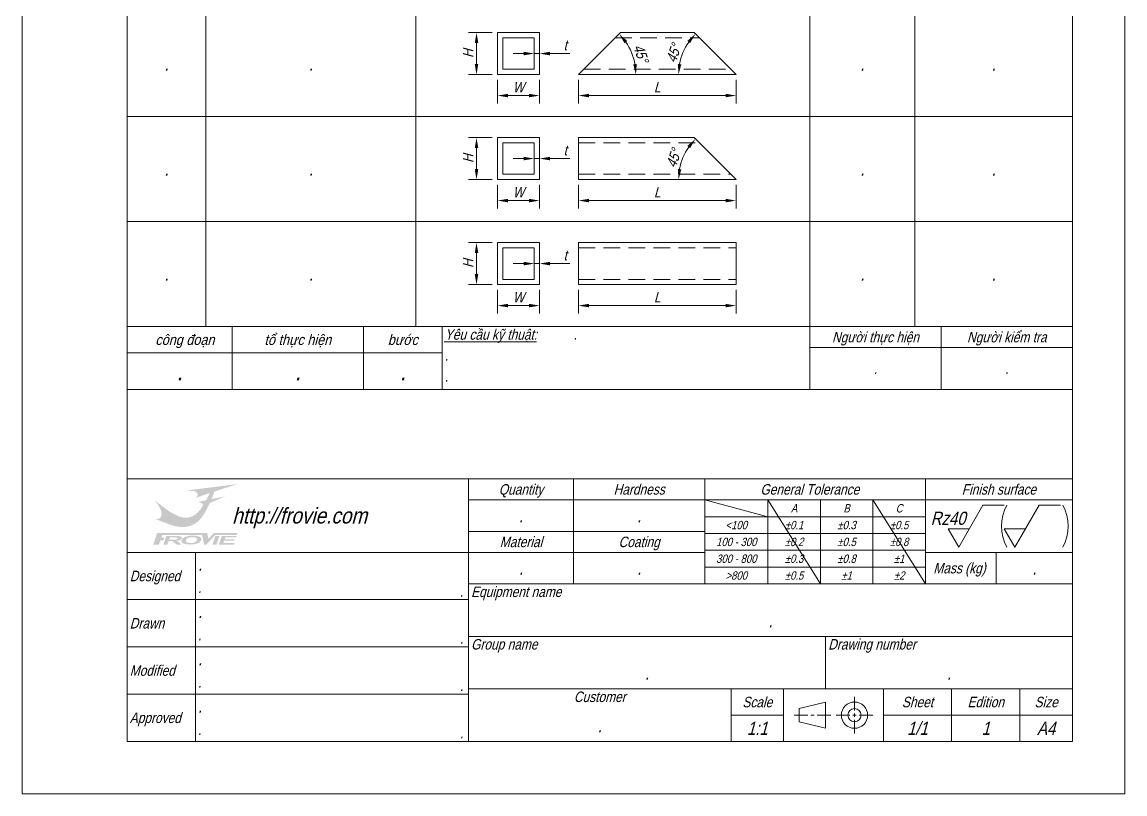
# Model space of a CAD drawing. Header units: millimetres. Extents: x -46 to 1451, y 30 to 2900.
# Drawn here: x 1241.5 to 1451.5, y 51.2 to 198.2 of the extents above; entities that cross this region are included whole.
import ezdxf
from ezdxf.enums import TextEntityAlignment as Align

# ---------------------------------------------------------------- set-up
doc = ezdxf.new("R2010")
doc.units = ezdxf.units.MM
doc.header["$LTSCALE"] = 0.5
doc.linetypes.add('HIDDEN', pattern=[9.525, 6.35, -3.175])
doc.layers.get('0').update_dxf_attribs({"color": 9, "lineweight": 15})
doc.layers.get('Defpoints').update_dxf_attribs({"color": 9, "lineweight": 15})
for name, color, linetype, lineweight in [('Bill', 9, 'Continuous', 18), ('Detaildimentions', 5, 'Continuous', 15), ('Namebox', 9, 'Continuous', 20)]:
    doc.layers.add(name, color=color, linetype=linetype, lineweight=lineweight)
doc.styles.add('Capital', font='vnfonth.shx', dxfattribs={"width": 0.9, "oblique": 15})
doc.styles.add('Longhand', font='vnfont.shx', dxfattribs={"width": 0.85, "oblique": 15})
doc.dimstyles.new('1-1', dxfattribs={"dimtxt": 2, "dimasz": 2, "dimexe": 1.5, "dimexo": 1, "dimgap": 0.6, "dimtad": 1, "dimdec": 3, "dimdsep": 46, "dimtxsty": 'Longhand', "dimcen": 0, "dimclrd": 256, "dimclre": 256, "dimclrt": 10, "dimadec": 3, "dimazin": 2, "dimtm": 1e-09, "dimtfac": 0.6, "dimtdec": 3, "dimtmove": 0, "dimatfit": 3, "dimfxl": 1, "dimlwd": -1, "dimlwe": -1, "dimarcsym": 0})

# ---------------------------------------------------------------- blocks, each defined once
blk = doc.blocks.new('A$C22B54562')
at = {"linetype": 'Continuous', "lineweight": 0, "true_color": 0x0000fe}
h = blk.add_hatch(color=5, dxfattribs=at)
edge = h.paths.add_edge_path()
edge.add_spline(control_points=[(138.5, 108), (139.6, 110.7), (141, 114.5), (142.9, 119.5), (142.9, 119.5), (142.9, 119.5), (145.2, 126), (145.2, 126), (145.2, 126), (145.2, 126), (200, 144), (200, 144), (200, 144), (200, 144), (78.3, 128.4), (78.3, 128.4), (78.3, 128.4), (78.3, 128.4), (84.4, 128.1), (84.4, 128.1), (84.4, 128.1), (89.1, 127.8), (92.8, 127.5), (95.6, 127), (95.6, 127), (101, 126.3), (104.3, 124.2), (105.5, 120.6), (105.5, 120.6), (106.4, 118.1), (105.6, 115.7), (103, 113.3), (103, 113.3), (102.2, 112.6), (101.3, 112), (100.3, 111.3), (100.3, 111.3), (100.3, 111.3), (99, 110.7), (99, 110.7), (99, 110.7), (99, 110.7), (134.8, 122.5), (134.8, 122.5), (134.8, 122.5), (134.8, 122.5), (125.3, 105.2), (125.3, 105.2), (125.3, 105.2), (125.3, 105.2), (105.3, 100.9), (105.3, 100.9), (105.3, 100.9), (109.9, 100.8), (113.5, 99.7), (116.1, 97.5), (116.1, 97.5), (117.5, 96.4), (118.3, 95.4), (118.6, 94.3), (118.6, 94.3), (114.9, 86.9), (109.9, 80.5), (103.9, 75), (103.9, 75), (100.9, 72.2), (98.2, 70.2), (96, 68.9), (96, 68.9), (93.4, 67.2), (90, 65.9), (85.9, 64.9), (85.9, 64.9), (77.5, 62.9), (69.5, 63.5), (61.7, 66.7), (61.7, 66.7), (53.9, 69.9), (46.3, 73.8), (38.8, 78.5), (38.8, 78.5), (38.8, 78.5), (30, 84.6), (30, 84.6), (30, 84.6), (16.3, 94.7), (6.5, 102.6), (0.7, 108.2), (0.7, 108.2), (4.1, 104.7), (7.5, 100.4), (10.8, 95.1), (10.8, 95.1), (13.1, 91.5), (14.8, 88.6), (15.8, 86.4), (15.8, 86.4), (17.3, 83.1), (18.2, 80.7), (18.6, 79.4), (18.6, 79.4), (19.9, 75), (19.9, 71.1), (18.9, 67.6), (18.9, 67.6), (17.8, 64.1), (15.2, 61.9), (11, 60.9), (11, 60.9), (9.7, 60.6), (8.3, 60.5), (6.9, 60.5), (6.9, 60.5), (6.9, 60.5), (5, 60.6), (5, 60.6), (5, 60.6), (5, 60.6), (29.6, 51.1), (29.6, 51.1), (29.6, 51.1), (36.9, 48.3), (43.4, 46.1), (49.2, 44.5), (49.2, 44.5), (53.7, 43.3), (57.7, 42.5), (61.4, 42.2), (61.4, 42.2), (64, 41.9), (67.4, 41.7), (71.4, 41.7), (71.4, 41.7), (77.3, 41.7), (83.6, 42.9), (90.3, 45.5), (90.3, 45.5), (95.5, 47.5), (100.3, 50.2), (104.6, 53.6), (104.6, 53.6), (107.9, 55.9), (111.3, 59.6), (115, 64.5), (115, 64.5), (117.3, 67.6), (119.5, 70.7), (121.5, 74.1), (121.5, 74.1), (123.1, 76.6), (127.4, 84.9), (134.4, 99), (134.4, 99), (134.4, 99), (171.1, 114.7), (171.1, 114.7), (171.1, 114.7), (171.1, 114.7), (138.5, 108), (138.5, 108)], knot_values=[0, 0, 0, 0, 0.025, 0.025, 0.025, 0.025, 0.05, 0.05, 0.05, 0.05, 0.075, 0.075, 0.075, 0.075, 0.1, 0.1, 0.1, 0.1, 0.125, 0.125, 0.125, 0.125, 0.15, 0.15, 0.15, 0.15, 0.175, 0.175, 0.175, 0.175, 0.2, 0.2, 0.2, 0.2, 0.225, 0.225, 0.225, 0.225, 0.25, 0.25, 0.25, 0.25, 0.275, 0.275, 0.275, 0.275, 0.3, 0.3, 0.3, 0.3, 0.325, 0.325, 0.325, 0.325, 0.35, 0.35, 0.35, 0.35, 0.375, 0.375, 0.375, 0.375, 0.4, 0.4, 0.4, 0.4, 0.425, 0.425, 0.425, 0.425, 0.45, 0.45, 0.45, 0.45, 0.475, 0.475, 0.475, 0.475, 0.5, 0.5, 0.5, 0.5, 0.525, 0.525, 0.525, 0.525, 0.55, 0.55, 0.55, 0.55, 0.575, 0.575, 0.575, 0.575, 0.6, 0.6, 0.6, 0.6, 0.625, 0.625, 0.625, 0.625, 0.65, 0.65, 0.65, 0.65, 0.675, 0.675, 0.675, 0.675, 0.7, 0.7, 0.7, 0.7, 0.725, 0.725, 0.725, 0.725, 0.75, 0.75, 0.75, 0.75, 0.775, 0.775, 0.775, 0.775, 0.8, 0.8, 0.8, 0.8, 0.825, 0.825, 0.825, 0.825, 0.85, 0.85, 0.85, 0.85, 0.875, 0.875, 0.875, 0.875, 0.9, 0.9, 0.9, 0.9, 0.925, 0.925, 0.925, 0.925, 0.95, 0.95, 0.95, 0.95, 0.975, 0.975, 0.975, 0.975, 1, 1, 1, 1], degree=3, periodic=0)
at = {"linetype": 'Continuous', "lineweight": 0, "true_color": 0xfe0000}
h = blk.add_hatch(color=1, dxfattribs=at)
edge = h.paths.add_edge_path()
edge.add_spline(control_points=[(138.7, 115.8), (138.7, 115.8), (143.5, 128), (143.5, 128), (143.5, 128), (143.5, 128), (173, 137.7), (173, 137.7), (173, 137.7), (173, 137.7), (99.9, 128.4), (99.9, 128.4), (99.9, 128.4), (104.6, 126.7), (107.3, 124.2), (108.1, 120.9), (108.1, 120.9), (108.5, 119.2), (108.3, 117.5), (107.7, 116), (107.7, 116), (128.5, 122.9), (139, 126.4), (139, 126.5), (139, 126.5), (134.8, 117.7), (129.7, 108.1), (123.8, 97.8), (123.8, 97.8), (117.8, 87.5), (113.3, 80.5), (110.2, 76.9), (110.2, 76.9), (106.3, 72.1), (101.4, 68.3), (95.7, 65.4), (95.7, 65.4), (88, 61.4), (79.9, 59.8), (71.3, 60.5), (71.3, 60.5), (63.3, 61.2), (52, 66), (37.5, 74.8), (37.5, 74.8), (33.1, 77.6), (28.5, 80.5), (23.8, 83.8), (23.8, 83.8), (23.8, 83.8), (18.3, 87.8), (18.3, 87.8), (18.3, 87.8), (18.3, 87.8), (20.8, 81.8), (20.8, 81.8), (20.8, 81.8), (22.4, 77.3), (23.2, 73.6), (23.1, 70.6), (23.1, 70.6), (23, 68.1), (22.1, 65.4), (20.2, 62.8), (20.2, 62.8), (19.3, 61.5), (18.4, 60.5), (17.5, 59.8), (17.5, 59.8), (17.5, 59.8), (19.9, 58.7), (19.9, 58.7), (19.9, 58.7), (22.7, 57.5), (27.1, 55.7), (33, 53.5), (33, 53.5), (38, 51.6), (41.5, 50.3), (43.2, 49.7), (43.2, 49.7), (46.6, 48.4), (49.8, 47.5), (52.9, 46.8), (52.9, 46.8), (60, 45.1), (66.6, 44.4), (72.7, 44.6), (72.7, 44.6), (85.6, 45.2), (96.8, 50.1), (106.3, 59.3), (106.3, 59.3), (112.8, 65.7), (119.4, 75.3), (126.1, 88.4), (126.1, 88.4), (130.5, 96.9), (134.7, 106), (138.7, 115.8)], knot_values=[0, 0, 0, 0, 0.04, 0.04, 0.04, 0.04, 0.08, 0.08, 0.08, 0.08, 0.12, 0.12, 0.12, 0.12, 0.16, 0.16, 0.16, 0.16, 0.2, 0.2, 0.2, 0.2, 0.24, 0.24, 0.24, 0.24, 0.28, 0.28, 0.28, 0.28, 0.32, 0.32, 0.32, 0.32, 0.36, 0.36, 0.36, 0.36, 0.4, 0.4, 0.4, 0.4, 0.44, 0.44, 0.44, 0.44, 0.48, 0.48, 0.48, 0.48, 0.52, 0.52, 0.52, 0.52, 0.56, 0.56, 0.56, 0.56, 0.6, 0.6, 0.6, 0.6, 0.64, 0.64, 0.64, 0.64, 0.68, 0.68, 0.68, 0.68, 0.72, 0.72, 0.72, 0.72, 0.76, 0.76, 0.76, 0.76, 0.8, 0.8, 0.8, 0.8, 0.84, 0.84, 0.84, 0.84, 0.88, 0.88, 0.88, 0.88, 0.92, 0.92, 0.92, 0.92, 0.96, 0.96, 0.96, 0.96, 1, 1, 1, 1], degree=3, periodic=0)
edge = h.paths.add_edge_path(flags=17)
edge.add_spline(control_points=[(120, 96.3), (120, 96.3), (123.8, 102.9), (123.8, 102.9), (123.8, 102.9), (123.8, 102.9), (113.9, 100.9), (113.9, 100.9), (113.9, 100.9), (116.2, 100.3), (117.9, 99.4), (119, 98.1), (119, 98.1), (119.5, 97.5), (119.9, 96.9), (120, 96.3)], knot_values=[0, 0, 0, 0, 0.25, 0.25, 0.25, 0.25, 0.5, 0.5, 0.5, 0.5, 0.75, 0.75, 0.75, 0.75, 1, 1, 1, 1], degree=3, periodic=0)
edge = h.paths.add_edge_path(flags=17)
edge.add_spline(control_points=[(137.4, 105.8), (137.4, 105.8), (152.1, 108.9), (152.1, 108.9), (152.1, 108.9), (152.1, 108.9), (135.7, 101.9), (135.7, 101.9), (135.7, 101.9), (135.7, 101.9), (137.4, 105.8), (137.4, 105.8)], knot_values=[0, 0, 0, 0, 0.333333, 0.333333, 0.333333, 0.333333, 0.666667, 0.666667, 0.666667, 0.666667, 1, 1, 1, 1], degree=3, periodic=0)
at = {"linetype": 'Continuous', "lineweight": 0, "true_color": 0x0000fe}
h = blk.add_hatch(color=5, dxfattribs=at)
edge = h.paths.add_edge_path()
edge.add_spline(control_points=[(198.1, 22.5), (198.1, 22.5), (199.9, 27.8), (199.9, 27.8), (199.9, 27.8), (199.9, 27.8), (144.1, 27.8), (144.1, 27.8), (144.1, 27.8), (144.1, 27.8), (131, 13.4), (131, 13.4), (131, 13.4), (131, 13.4), (127.9, 27.8), (127.9, 27.8), (127.9, 27.8), (127.9, 27.8), (9.2, 27.8), (9.2, 27.8), (9.2, 27.8), (9.2, 27.8), (0, 0), (0, 0), (0, 0), (0, 0), (13.5, 0), (13.5, 0), (13.5, 0), (13.5, 0), (16.9, 10.3), (16.9, 10.3), (16.9, 10.3), (16.9, 10.3), (23.9, 10.3), (23.9, 10.3), (23.9, 10.3), (23.9, 10.3), (25.9, 16), (25.9, 16), (25.9, 16), (25.9, 16), (18.9, 16), (18.9, 16), (18.9, 16), (18.9, 16), (21, 22.4), (21, 22.4), (21, 22.4), (21, 22.4), (116.1, 22.3), (116.1, 22.3), (116.1, 22.3), (116.1, 22.3), (120.8, 0), (120.8, 0), (120.8, 0), (120.8, 0), (126.5, 0), (126.5, 0), (126.5, 0), (126.5, 0), (146.8, 22.4), (146.8, 22.4), (146.8, 22.4), (146.8, 22.4), (198.1, 22.5), (198.1, 22.5)], knot_values=[0, 0, 0, 0, 0.058824, 0.058824, 0.058824, 0.058824, 0.117647, 0.117647, 0.117647, 0.117647, 0.176471, 0.176471, 0.176471, 0.176471, 0.235294, 0.235294, 0.235294, 0.235294, 0.294118, 0.294118, 0.294118, 0.294118, 0.352941, 0.352941, 0.352941, 0.352941, 0.411765, 0.411765, 0.411765, 0.411765, 0.470588, 0.470588, 0.470588, 0.470588, 0.529412, 0.529412, 0.529412, 0.529412, 0.588235, 0.588235, 0.588235, 0.588235, 0.647059, 0.647059, 0.647059, 0.647059, 0.705882, 0.705882, 0.705882, 0.705882, 0.764706, 0.764706, 0.764706, 0.764706, 0.823529, 0.823529, 0.823529, 0.823529, 0.882353, 0.882353, 0.882353, 0.882353, 0.941176, 0.941176, 0.941176, 0.941176, 1, 1, 1, 1], degree=3, periodic=0)
at = {"linetype": 'Continuous', "lineweight": 0, "true_color": 0xfe0000}
h = blk.add_hatch(color=1, dxfattribs=at)
edge = h.paths.add_edge_path()
edge.add_spline(control_points=[(23.9, 0), (23.9, 0), (30.8, 20.3), (30.8, 20.3), (30.8, 20.3), (30.8, 20.3), (51.1, 20.3), (51.1, 20.3), (51.1, 20.3), (56.2, 20.3), (59.9, 20.2), (62, 19.8), (62, 19.8), (64.2, 19.4), (65.9, 18.8), (67, 17.9), (67, 17.9), (68, 16.9), (68.4, 15.8), (68, 14.6), (68, 14.6), (67.5, 13.1), (66, 11.9), (63.5, 10.9), (63.5, 10.9), (61.1, 9.9), (57.7, 9.2), (53.4, 9), (53.4, 9), (55.3, 8.5), (56.9, 7.9), (58, 7.3), (58, 7.3), (59.2, 6.7), (60.6, 5.6), (62.4, 4), (62.4, 4), (62.4, 4), (66.9, 0), (66.9, 0), (66.9, 0), (66.9, 0), (55.4, 0), (55.4, 0), (55.4, 0), (55.4, 0), (49.9, 4.4), (49.9, 4.4), (49.9, 4.4), (47.9, 6), (46.6, 7), (45.8, 7.4), (45.8, 7.4), (45, 7.8), (44.1, 8.1), (43.2, 8.3), (43.2, 8.3), (42.2, 8.4), (40.6, 8.5), (38.4, 8.5), (38.4, 8.5), (38.4, 8.5), (36.4, 8.5), (36.4, 8.5), (36.4, 8.5), (36.4, 8.5), (33.6, 0), (33.6, 0), (33.6, 0), (33.6, 0), (23.9, 0), (23.9, 0)], knot_values=[0, 0, 0, 0, 0.055556, 0.055556, 0.055556, 0.055556, 0.111111, 0.111111, 0.111111, 0.111111, 0.166667, 0.166667, 0.166667, 0.166667, 0.222222, 0.222222, 0.222222, 0.222222, 0.277778, 0.277778, 0.277778, 0.277778, 0.333333, 0.333333, 0.333333, 0.333333, 0.388889, 0.388889, 0.388889, 0.388889, 0.444444, 0.444444, 0.444444, 0.444444, 0.5, 0.5, 0.5, 0.5, 0.555556, 0.555556, 0.555556, 0.555556, 0.611111, 0.611111, 0.611111, 0.611111, 0.666667, 0.666667, 0.666667, 0.666667, 0.722222, 0.722222, 0.722222, 0.722222, 0.777778, 0.777778, 0.777778, 0.777778, 0.833333, 0.833333, 0.833333, 0.833333, 0.888889, 0.888889, 0.888889, 0.888889, 0.944444, 0.944444, 0.944444, 0.944444, 1, 1, 1, 1], degree=3, periodic=0)
edge = h.paths.add_edge_path(flags=16)
edge.add_spline(control_points=[(37.5, 11.7), (37.5, 11.7), (44.7, 11.7), (44.7, 11.7), (44.7, 11.7), (49.3, 11.7), (52.2, 11.8), (53.4, 12), (53.4, 12), (54.6, 12.2), (55.6, 12.4), (56.4, 12.9), (56.4, 12.9), (57.2, 13.3), (57.7, 13.8), (57.9, 14.4), (57.9, 14.4), (58.2, 15.1), (57.9, 15.6), (57.2, 16), (57.2, 16), (56.5, 16.5), (55.4, 16.7), (53.8, 16.8), (53.8, 16.8), (53.1, 16.9), (50.7, 16.9), (46.8, 16.9), (46.8, 16.9), (46.8, 16.9), (39.3, 16.9), (39.3, 16.9), (39.3, 16.9), (39.3, 16.9), (37.5, 11.7), (37.5, 11.7)], knot_values=[0, 0, 0, 0, 0.111111, 0.111111, 0.111111, 0.111111, 0.222222, 0.222222, 0.222222, 0.222222, 0.333333, 0.333333, 0.333333, 0.333333, 0.444444, 0.444444, 0.444444, 0.444444, 0.555556, 0.555556, 0.555556, 0.555556, 0.666667, 0.666667, 0.666667, 0.666667, 0.777778, 0.777778, 0.777778, 0.777778, 0.888889, 0.888889, 0.888889, 0.888889, 1, 1, 1, 1], degree=3, periodic=0)
edge = h.paths.add_edge_path()
edge.add_spline(control_points=[(67.5, 10.4), (68.2, 12.5), (69.5, 14.2), (71.4, 15.6), (71.4, 15.6), (72.9, 16.7), (74.7, 17.6), (76.8, 18.4), (76.8, 18.4), (79, 19.2), (81.2, 19.8), (83.6, 20.2), (83.6, 20.2), (86.8, 20.8), (90.3, 21), (94.2, 21), (94.2, 21), (101.3, 21), (106.6, 20.1), (110.2, 18.3), (110.2, 18.3), (113.8, 16.4), (115, 13.8), (113.9, 10.5), (113.9, 10.5), (112.8, 7.2), (109.9, 4.6), (105, 2.8), (105, 2.8), (100.2, 0.9), (94.3, 0), (87.3, 0), (87.3, 0), (80.2, 0), (74.8, 0.9), (71.2, 2.8), (71.2, 2.8), (67.6, 4.6), (66.4, 7.2), (67.5, 10.4)], knot_values=[0, 0, 0, 0, 0.1, 0.1, 0.1, 0.1, 0.2, 0.2, 0.2, 0.2, 0.3, 0.3, 0.3, 0.3, 0.4, 0.4, 0.4, 0.4, 0.5, 0.5, 0.5, 0.5, 0.6, 0.6, 0.6, 0.6, 0.7, 0.7, 0.7, 0.7, 0.8, 0.8, 0.8, 0.8, 0.9, 0.9, 0.9, 0.9, 1, 1, 1, 1], degree=3, periodic=0)
edge = h.paths.add_edge_path(flags=16)
edge.add_spline(control_points=[(77.5, 10.5), (76.7, 8.2), (77.4, 6.5), (79.5, 5.3), (79.5, 5.3), (81.6, 4.1), (84.6, 3.5), (88.4, 3.5), (88.4, 3.5), (92.3, 3.5), (95.6, 4.1), (98.5, 5.3), (98.5, 5.3), (101.3, 6.5), (103.2, 8.2), (104, 10.6), (104, 10.6), (104.8, 12.9), (104.1, 14.7), (102.1, 15.8), (102.1, 15.8), (100.1, 17), (97.1, 17.5), (93.1, 17.5), (93.1, 17.5), (89.1, 17.5), (85.7, 16.9), (82.9, 15.8), (82.9, 15.8), (80.1, 14.6), (78.3, 12.9), (77.5, 10.5)], knot_values=[0, 0, 0, 0, 0.125, 0.125, 0.125, 0.125, 0.25, 0.25, 0.25, 0.25, 0.375, 0.375, 0.375, 0.375, 0.5, 0.5, 0.5, 0.5, 0.625, 0.625, 0.625, 0.625, 0.75, 0.75, 0.75, 0.75, 0.875, 0.875, 0.875, 0.875, 1, 1, 1, 1], degree=3, periodic=0)
edge = h.paths.add_edge_path()
edge.add_spline(control_points=[(140.7, 0), (140.7, 0), (147.6, 20.4), (147.6, 20.4), (147.6, 20.4), (147.6, 20.4), (157.2, 20.4), (157.2, 20.4), (157.2, 20.4), (157.2, 20.4), (150.4, 0), (150.4, 0), (150.4, 0), (150.4, 0), (140.7, 0), (140.7, 0)], knot_values=[0, 0, 0, 0, 0.25, 0.25, 0.25, 0.25, 0.5, 0.5, 0.5, 0.5, 0.75, 0.75, 0.75, 0.75, 1, 1, 1, 1], degree=3, periodic=0)
edge = h.paths.add_edge_path()
edge.add_spline(control_points=[(155.8, 0), (155.8, 0), (162.7, 20.3), (162.7, 20.3), (162.7, 20.3), (162.7, 20.3), (198.1, 20.3), (198.1, 20.3), (198.1, 20.3), (198.1, 20.3), (197, 16.9), (197, 16.9), (197, 16.9), (197, 16.9), (171.2, 16.9), (171.2, 16.9), (171.2, 16.9), (171.2, 16.9), (169.7, 12.4), (169.7, 12.4), (169.7, 12.4), (169.7, 12.4), (193.7, 12.4), (193.7, 12.4), (193.7, 12.4), (193.7, 12.4), (192.5, 9), (192.5, 9), (192.5, 9), (192.5, 9), (168.5, 9), (168.5, 9), (168.5, 9), (168.5, 9), (166.6, 3.4), (166.6, 3.4), (166.6, 3.4), (166.6, 3.4), (193.4, 3.4), (193.4, 3.4), (193.4, 3.4), (193.4, 3.4), (192.2, 0), (192.2, 0), (192.2, 0), (192.2, 0), (155.8, 0), (155.8, 0)], knot_values=[0, 0, 0, 0, 0.083333, 0.083333, 0.083333, 0.083333, 0.166667, 0.166667, 0.166667, 0.166667, 0.25, 0.25, 0.25, 0.25, 0.333333, 0.333333, 0.333333, 0.333333, 0.416667, 0.416667, 0.416667, 0.416667, 0.5, 0.5, 0.5, 0.5, 0.583333, 0.583333, 0.583333, 0.583333, 0.666667, 0.666667, 0.666667, 0.666667, 0.75, 0.75, 0.75, 0.75, 0.833333, 0.833333, 0.833333, 0.833333, 0.916667, 0.916667, 0.916667, 0.916667, 1, 1, 1, 1], degree=3, periodic=0)
blk = doc.blocks.new('*D5')
at = {"layer": 'Defpoints', "color": 0, "ltscale": 0.5, "transparency": 16777216}
for p in [(1332.02, 156.22), (1328.02, 148.22), (1332.02, 148.22)]:
    blk.add_point(p, dxfattribs=at)
at = {"layer": 'Detaildimentions', "ltscale": 0.5, "transparency": 16777216}
for p, q in [((1331.02, 156.22), (1326.52, 156.22)), ((1328.02, 154.22), (1328.02, 150.22)), ((1331.02, 148.22), (1326.52, 148.22))]:
    blk.add_line(p, q, dxfattribs=at)
for points in [[(1327.69, 154.22), (1328.36, 154.22), (1328.02, 156.22)], [(1327.69, 150.22), (1328.36, 150.22), (1328.02, 148.22)]]:
    blk.add_solid(points, dxfattribs=at)
at = {"layer": 'Detaildimentions', "color": 10, "ltscale": 0.5, "transparency": 16777216, "insert": (1326.42, 152.22), "char_height": 2, "attachment_point": 5, "rotation": 90, "style": 'Longhand'}
blk.add_mtext('H', dxfattribs=at)
blk = doc.blocks.new('*D6')
at = {"layer": 'Defpoints', "color": 0, "ltscale": 0.5, "transparency": 16777216}
for p in [(1347.44, 148.22), (1377.44, 148.22), (1377.44, 144.22)]:
    blk.add_point(p, dxfattribs=at)
at = {"layer": 'Detaildimentions', "ltscale": 0.5, "transparency": 16777216}
for p, q in [((1347.44, 147.22), (1347.44, 142.72)), ((1377.44, 147.22), (1377.44, 142.72)), ((1349.44, 144.22), (1375.44, 144.22))]:
    blk.add_line(p, q, dxfattribs=at)
for points in [[(1349.44, 144.56), (1349.44, 143.89), (1347.44, 144.22)], [(1375.44, 144.56), (1375.44, 143.89), (1377.44, 144.22)]]:
    blk.add_solid(points, dxfattribs=at)
at = {"layer": 'Detaildimentions', "color": 10, "ltscale": 0.5, "transparency": 16777216, "insert": (1362.44, 145.82), "char_height": 2, "attachment_point": 5, "style": 'Longhand'}
blk.add_mtext('L', dxfattribs=at)
blk = doc.blocks.new('*D7')
at = {"layer": 'Defpoints', "color": 0, "ltscale": 0.5, "transparency": 16777216}
for p in [(1369.44, 196.22), (1367.97, 193.69), (1347.44, 188.22), (1377.44, 188.22), (1377.44, 188.22)]:
    blk.add_point(p, dxfattribs=at)
at = {"layer": 'Detaildimentions', "ltscale": 0.5, "transparency": 16777216}
blk.add_arc((1377.44, 188.22), 10.94, 145.4886, 169.5114, dxfattribs=at)
for points in [[(1368.17, 194.63), (1368.69, 194.21), (1369.71, 195.96)], [(1367.02, 190.18), (1366.35, 190.25), (1366.5, 188.22)]]:
    blk.add_solid(points, dxfattribs=at)
at = {"layer": 'Detaildimentions', "color": 10, "ltscale": 0.5, "transparency": 16777216, "insert": (1365.57, 192.26), "char_height": 2, "attachment_point": 5, "rotation": 71.2222, "style": 'Longhand'}
blk.add_mtext('45°', dxfattribs=at)
blk = doc.blocks.new('*D8')
at = {"layer": 'Defpoints', "color": 0, "ltscale": 0.5, "transparency": 16777216}
for p in [(1332.02, 148.22), (1340.02, 148.22), (1340.02, 144.22)]:
    blk.add_point(p, dxfattribs=at)
at = {"layer": 'Detaildimentions', "ltscale": 0.5, "transparency": 16777216}
for p, q in [((1332.02, 147.22), (1332.02, 142.72)), ((1340.02, 147.22), (1340.02, 142.72)), ((1334.02, 144.22), (1338.02, 144.22))]:
    blk.add_line(p, q, dxfattribs=at)
for points in [[(1334.02, 144.56), (1334.02, 143.89), (1332.02, 144.22)], [(1338.02, 144.56), (1338.02, 143.89), (1340.02, 144.22)]]:
    blk.add_solid(points, dxfattribs=at)
at = {"layer": 'Detaildimentions', "color": 10, "ltscale": 0.5, "transparency": 16777216, "insert": (1336.02, 145.82), "char_height": 2, "attachment_point": 5, "style": 'Longhand'}
blk.add_mtext('W', dxfattribs=at)
blk = doc.blocks.new('*D9')
at = {"layer": 'Defpoints', "color": 0, "ltscale": 0.5, "transparency": 16777216}
for p in [(1347.44, 168.22), (1377.44, 168.22), (1377.44, 164.22)]:
    blk.add_point(p, dxfattribs=at)
at = {"layer": 'Detaildimentions', "ltscale": 0.5, "transparency": 16777216}
for p, q in [((1347.44, 167.22), (1347.44, 162.72)), ((1377.44, 167.22), (1377.44, 162.72)), ((1349.44, 164.22), (1375.44, 164.22))]:
    blk.add_line(p, q, dxfattribs=at)
for points in [[(1349.44, 164.56), (1349.44, 163.89), (1347.44, 164.22)], [(1375.44, 164.56), (1375.44, 163.89), (1377.44, 164.22)]]:
    blk.add_solid(points, dxfattribs=at)
at = {"layer": 'Detaildimentions', "color": 10, "ltscale": 0.5, "transparency": 16777216, "insert": (1362.44, 165.82), "char_height": 2, "attachment_point": 5, "style": 'Longhand'}
blk.add_mtext('L', dxfattribs=at)
blk = doc.blocks.new('*D10')
at = {"layer": 'Defpoints', "color": 0, "ltscale": 0.5, "transparency": 16777216}
for p in [(1347.44, 188.22), (1377.44, 188.22), (1377.44, 184.22)]:
    blk.add_point(p, dxfattribs=at)
at = {"layer": 'Detaildimentions', "ltscale": 0.5, "transparency": 16777216}
for p, q in [((1347.44, 187.22), (1347.44, 182.72)), ((1377.44, 187.22), (1377.44, 182.72)), ((1349.44, 184.22), (1375.44, 184.22))]:
    blk.add_line(p, q, dxfattribs=at)
for points in [[(1349.44, 184.56), (1349.44, 183.89), (1347.44, 184.22)], [(1375.44, 184.56), (1375.44, 183.89), (1377.44, 184.22)]]:
    blk.add_solid(points, dxfattribs=at)
at = {"layer": 'Detaildimentions', "color": 10, "ltscale": 0.5, "transparency": 16777216, "insert": (1362.44, 185.82), "char_height": 2, "attachment_point": 5, "style": 'Longhand'}
blk.add_mtext('L', dxfattribs=at)
blk = doc.blocks.new('*D11')
at = {"layer": 'Defpoints', "color": 0, "ltscale": 0.5, "transparency": 16777216}
for p in [(1355.44, 196.22), (1356.92, 193.69), (1347.44, 188.22), (1347.44, 188.22), (1377.44, 188.22)]:
    blk.add_point(p, dxfattribs=at)
at = {"layer": 'Detaildimentions', "ltscale": 0.5, "transparency": 16777216}
blk.add_arc((1347.44, 188.22), 10.94, 10.4886, 34.5114, dxfattribs=at)
for points in [[(1356.2, 194.21), (1356.72, 194.63), (1355.18, 195.96)], [(1358.53, 190.25), (1357.87, 190.18), (1358.38, 188.22)]]:
    blk.add_solid(points, dxfattribs=at)
at = {"layer": 'Detaildimentions', "color": 10, "ltscale": 0.5, "transparency": 16777216, "insert": (1359.32, 192.26), "char_height": 2, "attachment_point": 5, "rotation": 288.7778, "style": 'Longhand'}
blk.add_mtext('45°', dxfattribs=at)
blk = doc.blocks.new('*D12')
at = {"layer": 'Defpoints', "color": 0, "ltscale": 0.5, "transparency": 16777216}
for p in [(1369.44, 176.22), (1367.97, 173.69), (1347.44, 168.22), (1377.44, 168.22), (1377.44, 168.22)]:
    blk.add_point(p, dxfattribs=at)
at = {"layer": 'Detaildimentions', "ltscale": 0.5, "transparency": 16777216}
blk.add_arc((1377.44, 168.22), 10.94, 145.4886, 169.5114, dxfattribs=at)
for points in [[(1368.17, 174.63), (1368.69, 174.21), (1369.71, 175.96)], [(1367.02, 170.18), (1366.35, 170.25), (1366.5, 168.22)]]:
    blk.add_solid(points, dxfattribs=at)
at = {"layer": 'Detaildimentions', "color": 10, "ltscale": 0.5, "transparency": 16777216, "insert": (1365.57, 172.26), "char_height": 2, "attachment_point": 5, "rotation": 71.2222, "style": 'Longhand'}
blk.add_mtext('45°', dxfattribs=at)
blk = doc.blocks.new('*D13')
at = {"layer": 'Defpoints', "color": 0, "ltscale": 0.5, "transparency": 16777216}
for p in [(1332.02, 176.22), (1328.02, 168.22), (1332.02, 168.22)]:
    blk.add_point(p, dxfattribs=at)
at = {"layer": 'Detaildimentions', "ltscale": 0.5, "transparency": 16777216}
for p, q in [((1331.02, 176.22), (1326.52, 176.22)), ((1328.02, 174.22), (1328.02, 170.22)), ((1331.02, 168.22), (1326.52, 168.22))]:
    blk.add_line(p, q, dxfattribs=at)
for points in [[(1327.69, 174.22), (1328.36, 174.22), (1328.02, 176.22)], [(1327.69, 170.22), (1328.36, 170.22), (1328.02, 168.22)]]:
    blk.add_solid(points, dxfattribs=at)
at = {"layer": 'Detaildimentions', "color": 10, "ltscale": 0.5, "transparency": 16777216, "insert": (1326.42, 172.22), "char_height": 2, "attachment_point": 5, "rotation": 90, "style": 'Longhand'}
blk.add_mtext('H', dxfattribs=at)
blk = doc.blocks.new('*D14')
at = {"layer": 'Defpoints', "color": 0, "ltscale": 0.5, "transparency": 16777216}
for p in [(1332.02, 168.22), (1340.02, 168.22), (1340.02, 164.22)]:
    blk.add_point(p, dxfattribs=at)
at = {"layer": 'Detaildimentions', "ltscale": 0.5, "transparency": 16777216}
for p, q in [((1332.02, 167.22), (1332.02, 162.72)), ((1340.02, 167.22), (1340.02, 162.72)), ((1334.02, 164.22), (1338.02, 164.22))]:
    blk.add_line(p, q, dxfattribs=at)
for points in [[(1334.02, 164.56), (1334.02, 163.89), (1332.02, 164.22)], [(1338.02, 164.56), (1338.02, 163.89), (1340.02, 164.22)]]:
    blk.add_solid(points, dxfattribs=at)
at = {"layer": 'Detaildimentions', "color": 10, "ltscale": 0.5, "transparency": 16777216, "insert": (1336.02, 165.82), "char_height": 2, "attachment_point": 5, "style": 'Longhand'}
blk.add_mtext('W', dxfattribs=at)
blk = doc.blocks.new('*D15')
at = {"layer": 'Defpoints', "color": 0, "ltscale": 0.5, "transparency": 16777216}
for p in [(1332.02, 196.22), (1328.02, 188.22), (1332.02, 188.22)]:
    blk.add_point(p, dxfattribs=at)
at = {"layer": 'Detaildimentions', "ltscale": 0.5, "transparency": 16777216}
for p, q in [((1331.02, 196.22), (1326.52, 196.22)), ((1328.02, 194.22), (1328.02, 190.22)), ((1331.02, 188.22), (1326.52, 188.22))]:
    blk.add_line(p, q, dxfattribs=at)
for points in [[(1327.69, 194.22), (1328.36, 194.22), (1328.02, 196.22)], [(1327.69, 190.22), (1328.36, 190.22), (1328.02, 188.22)]]:
    blk.add_solid(points, dxfattribs=at)
at = {"layer": 'Detaildimentions', "color": 10, "ltscale": 0.5, "transparency": 16777216, "insert": (1326.42, 192.22), "char_height": 2, "attachment_point": 5, "rotation": 90, "style": 'Longhand'}
blk.add_mtext('H', dxfattribs=at)
blk = doc.blocks.new('*D16')
at = {"layer": 'Defpoints', "color": 0, "ltscale": 0.5, "transparency": 16777216}
for p in [(1332.02, 188.22), (1340.02, 188.22), (1340.02, 184.22)]:
    blk.add_point(p, dxfattribs=at)
at = {"layer": 'Detaildimentions', "ltscale": 0.5, "transparency": 16777216}
for p, q in [((1332.02, 187.22), (1332.02, 182.72)), ((1340.02, 187.22), (1340.02, 182.72)), ((1334.02, 184.22), (1338.02, 184.22))]:
    blk.add_line(p, q, dxfattribs=at)
for points in [[(1334.02, 184.56), (1334.02, 183.89), (1332.02, 184.22)], [(1338.02, 184.56), (1338.02, 183.89), (1340.02, 184.22)]]:
    blk.add_solid(points, dxfattribs=at)
at = {"layer": 'Detaildimentions', "color": 10, "ltscale": 0.5, "transparency": 16777216, "insert": (1336.02, 185.82), "char_height": 2, "attachment_point": 5, "style": 'Longhand'}
blk.add_mtext('W', dxfattribs=at)
blk = doc.blocks.new('*D34')
at = {"layer": 'Defpoints', "color": 0, "ltscale": 0.5, "transparency": 16777216}
for p in [(1340.02, 152.22), (1339.02, 149.22), (1340.02, 149.22)]:
    blk.add_point(p, dxfattribs=at)
at = {"layer": 'Detaildimentions', "ltscale": 0.5, "transparency": 16777216}
for p, q in [((1339.02, 150.22), (1339.02, 153.72)), ((1340.02, 150.22), (1340.02, 153.72)), ((1337.02, 152.22), (1335.02, 152.22)), ((1339.02, 152.22), (1340.02, 152.22)), ((1342.02, 152.22), (1345.8, 152.22))]:
    blk.add_line(p, q, dxfattribs=at)
for points in [[(1337.02, 152.56), (1337.02, 151.89), (1339.02, 152.22)], [(1342.02, 152.56), (1342.02, 151.89), (1340.02, 152.22)]]:
    blk.add_solid(points, dxfattribs=at)
at = {"layer": 'Detaildimentions', "color": 10, "ltscale": 0.5, "transparency": 16777216, "insert": (1344.91, 153.82), "char_height": 2, "attachment_point": 5, "style": 'Longhand'}
blk.add_mtext('t', dxfattribs=at)
blk = doc.blocks.new('*D35')
at = {"layer": 'Defpoints', "color": 0, "ltscale": 0.5, "transparency": 16777216}
for p in [(1340.02, 172.22), (1339.02, 169.22), (1340.02, 169.22)]:
    blk.add_point(p, dxfattribs=at)
at = {"layer": 'Detaildimentions', "ltscale": 0.5, "transparency": 16777216}
for p, q in [((1337.02, 172.22), (1335.02, 172.22)), ((1339.02, 170.22), (1339.02, 173.72)), ((1339.02, 172.22), (1340.02, 172.22)), ((1340.02, 170.22), (1340.02, 173.72)), ((1342.02, 172.22), (1345.8, 172.22))]:
    blk.add_line(p, q, dxfattribs=at)
for points in [[(1337.02, 172.56), (1337.02, 171.89), (1339.02, 172.22)], [(1342.02, 172.56), (1342.02, 171.89), (1340.02, 172.22)]]:
    blk.add_solid(points, dxfattribs=at)
at = {"layer": 'Detaildimentions', "color": 10, "ltscale": 0.5, "transparency": 16777216, "insert": (1344.91, 173.82), "char_height": 2, "attachment_point": 5, "style": 'Longhand'}
blk.add_mtext('t', dxfattribs=at)
blk = doc.blocks.new('*D36')
at = {"layer": 'Defpoints', "color": 0, "ltscale": 0.5, "transparency": 16777216}
for p in [(1340.02, 192.22), (1339.02, 189.22), (1340.02, 189.22)]:
    blk.add_point(p, dxfattribs=at)
at = {"layer": 'Detaildimentions', "ltscale": 0.5, "transparency": 16777216}
for p, q in [((1339.02, 190.22), (1339.02, 193.72)), ((1340.02, 190.22), (1340.02, 193.72)), ((1337.02, 192.22), (1335.02, 192.22)), ((1339.02, 192.22), (1340.02, 192.22)), ((1342.02, 192.22), (1345.8, 192.22))]:
    blk.add_line(p, q, dxfattribs=at)
for points in [[(1337.02, 192.56), (1337.02, 191.89), (1339.02, 192.22)], [(1342.02, 192.56), (1342.02, 191.89), (1340.02, 192.22)]]:
    blk.add_solid(points, dxfattribs=at)
at = {"layer": 'Detaildimentions', "color": 10, "ltscale": 0.5, "transparency": 16777216, "insert": (1344.91, 193.82), "char_height": 2, "attachment_point": 5, "style": 'Longhand'}
blk.add_mtext('t', dxfattribs=at)

msp = doc.modelspace()

# ---------------------------------------------------------------- linework, layer by layer
at = {"ltscale": 0.5}
for p, q in [((1347.444, 188.2231), (1355.444, 196.2231)), ((1355.444, 196.2231), (1369.444, 196.2231)), ((1377.444, 188.2231), (1369.444, 196.2231)), ((1347.444, 188.2231), (1377.444, 188.2231)), ((1347.444, 176.2231), (1369.444, 176.2231)), ((1347.444, 168.2231), (1347.444, 176.2231)), ((1377.444, 168.2231), (1369.444, 176.2231)), ((1347.444, 168.2231), (1377.444, 168.2231)), ((1347.444, 156.2231), (1377.444, 156.2231)), ((1347.444, 148.2231), (1347.444, 156.2231)), ((1377.444, 148.2231), (1377.444, 156.2231)), ((1347.444, 148.2231), (1377.444, 148.2231))]:
    msp.add_line(p, q, dxfattribs=at)
at = {"color": 8, "linetype": 'HIDDEN'}
for p, q in [((1354.444, 195.2231), (1370.444, 195.2231)), ((1348.444, 189.2231), (1376.444, 189.2231)), ((1347.444, 175.2231), (1370.444, 175.2231)), ((1347.444, 169.2231), (1376.444, 169.2231)), ((1347.444, 155.2231), (1377.444, 155.2231)), ((1347.444, 149.2231), (1377.444, 149.2231))]:
    msp.add_line(p, q, dxfattribs=at)
at = {"color": 7, "ltscale": 5}
msp.add_lwpolyline([(1261.4894, 61.2231), (1441.4894, 61.2231), (1441.4894, 338.2231), (1261.4894, 338.2231)], close=True, dxfattribs=at)
at = {"ltscale": 0.5}
for points in [[(1332.0241, 196.2231), (1340.0241, 196.2231), (1340.0241, 188.2231), (1332.0241, 188.2231)], [(1333.0241, 195.2231), (1339.0241, 195.2231), (1339.0241, 189.2231), (1333.0241, 189.2231)], [(1332.0241, 176.2231), (1340.0241, 176.2231), (1340.0241, 168.2231), (1332.0241, 168.2231)], [(1333.0241, 175.2231), (1339.0241, 175.2231), (1339.0241, 169.2231), (1333.0241, 169.2231)], [(1332.0241, 156.2231), (1340.0241, 156.2231), (1340.0241, 148.2231), (1332.0241, 148.2231)], [(1333.0241, 155.2231), (1339.0241, 155.2231), (1339.0241, 149.2231), (1333.0241, 149.2231)]]:
    msp.add_lwpolyline(points, close=True, dxfattribs=at)
at = {"layer": 'Bill', "color": 9}
for p, q in [((1276.4894, 140.2231), (1276.4894, 308.2231)), ((1316.4894, 140.2231), (1316.4894, 308.2231)), ((1391.4894, 140.2231), (1391.4894, 308.2231)), ((1411.4894, 140.2231), (1411.4894, 308.2231)), ((1261.4894, 128.2231), (1441.4894, 128.2231))]:
    msp.add_line(p, q, dxfattribs=at)
at = {"layer": 'Defpoints', "ltscale": 0.5}
msp.add_lwpolyline([(1451.4894, 51.2231), (1451.4894, 348.2231), (1241.4894, 348.2231), (1241.4894, 51.2231)], close=True, dxfattribs=at)
at = {"layer": 'Namebox', "color": 5}
for p, q in [((1261.4894, 180.2231), (1441.4894, 180.2231)), ((1261.4894, 160.2231), (1441.4894, 160.2231)), ((1326.4894, 107.2231), (1441.4894, 107.2231)), ((1371.4894, 107.2231), (1383.4894, 104.0231)), ((1383.4894, 91.2231), (1383.4894, 107.2231)), ((1383.4894, 107.2231), (1393.4894, 91.2231)), ((1393.4894, 91.2231), (1393.4894, 107.2231)), ((1403.4894, 91.2231), (1403.4894, 107.2231)), ((1403.4894, 107.2231), (1413.4894, 91.2231)), ((1371.4894, 104.0231), (1413.4894, 104.0231)), ((1371.4894, 100.8231), (1413.4894, 100.8231)), ((1274.4894, 97.2231), (1274.4894, 61.2231)), ((1326.4894, 97.2231), (1371.4894, 97.2231)), ((1371.4894, 97.6231), (1413.4894, 97.6231)), ((1426.9894, 91.2231), (1426.9894, 97.2231)), ((1371.4894, 94.4231), (1413.4894, 94.4231)), ((1261.4894, 88.2231), (1326.4894, 88.2231)), ((1441.4894, 81.2231), (1326.4894, 81.2231)), ((1394.4894, 71.2231), (1394.4894, 81.2231)), ((1261.4894, 79.2231), (1326.4894, 79.2231)), ((1261.4894, 70.2231), (1326.4894, 70.2231)), ((1376.4894, 66.2231), (1386.4894, 66.2231)), ((1405.4894, 66.2231), (1441.4894, 66.2231))]:
    msp.add_line(p, q, dxfattribs=at)
at = {"layer": 'Namebox', "color": 7, "ltscale": 0.5}
msp.add_line((1261.4894, 140.2231), (1441.4894, 140.2231), dxfattribs=at)
at = {"layer": 'Namebox', "ltscale": 0.5}
for p, q in [((1281.4894, 140.2231), (1281.4894, 128.2231)), ((1306.4894, 140.2231), (1306.4894, 128.2231)), ((1321.4894, 140.2231), (1321.4894, 128.2231)), ((1391.4894, 140.2231), (1391.4894, 128.2231)), ((1416.4894, 140.2231), (1416.4894, 128.2231)), ((1261.4894, 135.2231), (1321.4894, 135.2231)), ((1391.4894, 136.2231), (1441.4894, 136.2231))]:
    msp.add_line(p, q, dxfattribs=at)
at = {"layer": 'Namebox', "color": 7}
for p, q in [((1326.4894, 61.2231), (1326.4894, 111.2231)), ((1346.4894, 91.2231), (1346.4894, 111.2231)), ((1371.4894, 91.2231), (1371.4894, 111.2231)), ((1413.4894, 91.2231), (1413.4894, 111.2231)), ((1326.4894, 101.2231), (1371.4894, 101.2231)), ((1261.4894, 97.2231), (1326.4894, 97.2231)), ((1413.4894, 97.2231), (1441.4894, 97.2231)), ((1441.4894, 91.2231), (1326.4894, 91.2231)), ((1441.4894, 71.2231), (1326.4894, 71.2231)), ((1376.4894, 71.2231), (1376.4894, 61.2231)), ((1386.4894, 71.2231), (1386.4894, 61.2231)), ((1405.4894, 71.2231), (1405.4894, 61.2231)), ((1418.4894, 71.2231), (1418.4894, 61.2231)), ((1431.4894, 71.2231), (1431.4894, 61.2231))]:
    msp.add_line(p, q, dxfattribs=at)
at = {"layer": 'Namebox', "color": 1}
for p, q in [((1399.9894, 67.1231), (1399.9894, 69.7231)), ((1388.4894, 66.2231), (1391.0894, 66.2231)), ((1391.6894, 66.2231), (1392.2894, 66.2231)), ((1392.8894, 66.2231), (1395.4894, 66.2231)), ((1396.4894, 66.2231), (1399.0894, 66.2231)), ((1399.6894, 66.2231), (1400.2894, 66.2231)), ((1399.9894, 65.9231), (1399.9894, 66.5231)), ((1399.9894, 62.7231), (1399.9894, 65.3231)), ((1400.8894, 66.2231), (1403.4894, 66.2231))]:
    msp.add_line(p, q, dxfattribs=at)
at = {"layer": 'Namebox'}
for p, q in [((1389.4894, 67.4731), (1394.4894, 68.7231)), ((1389.4894, 64.9731), (1389.4894, 67.4731)), ((1394.4894, 63.7231), (1394.4894, 68.7231)), ((1389.4894, 64.9731), (1394.4894, 63.7231))]:
    msp.add_line(p, q, dxfattribs=at)
at = {"layer": 'Namebox', "color": 7, "ltscale": 0.5}
for points in [[(1261.4894, 140.2231), (1441.4894, 140.2231), (1441.4894, 128.2231), (1261.4894, 128.2231)], [(1261.4894, 111.2231), (1441.4894, 111.2231), (1441.4894, 61.2231), (1261.4894, 61.2231)]]:
    msp.add_lwpolyline(points, close=True, dxfattribs=at)
at = {"layer": 'Namebox', "color": 10, "ltscale": 10}
for points in [[(1428.498, 106.2231), (1424.4566, 106.2231), (1419.8378, 98.2231), (1417.817, 101.7231), (1421.8585, 101.7231)], [(1439.1937, 106.2231), (1435.1523, 106.2231), (1430.5335, 98.2231), (1428.5127, 101.7231), (1432.5542, 101.7231)]]:
    msp.add_lwpolyline(points, dxfattribs=at)
at = {"layer": 'Namebox'}
for radius in [2.5, 1.25]:
    msp.add_circle((1399.9894, 66.2231), radius, dxfattribs=at)
at = {"layer": 'Namebox', "color": 10, "ltscale": 10}
for centre, start, end in [((1436.498, 102.2231), 151.927513, 208.072487), ((1432.1937, 102.2231), 331.927513, 28.072487)]:
    msp.add_arc(centre, 8.5, start, end, dxfattribs=at)

# ---------------------------------------------------------------- block references
at = {"layer": 'Namebox', "linetype": 'Continuous', "lineweight": 0, "xscale": 0.07999999999998408, "yscale": 0.07999999999998408, "zscale": 0.07999999999998408}
msp.add_blockref('A$C22B54562', (1266.4894, 98.7231), dxfattribs=at)

# ---------------------------------------------------------------- texts
at = {"layer": 'Bill', "color": 10, "style": 'Longhand', "oblique": 15, "width": 0.9}
for p in [(1268.9894, 190.2231), (1296.4894, 190.2231), (1401.4894, 190.2231), (1426.4894, 190.2231), (1268.9894, 170.2231), (1296.4894, 170.2231), (1401.4894, 170.2231), (1426.4894, 170.2231), (1268.9894, 150.2231), (1296.4894, 150.2231), (1401.4894, 150.2231), (1426.4894, 150.2231)]:
    msp.add_text('.', height=2.5, dxfattribs=at).set_placement(p, align=Align.MIDDLE_CENTER)
at = {"layer": 'Namebox', "color": 4, "oblique": 15}
for s, style, width, p in [('c«ng ®o¹n', 'Capital', 0.9, (1272.4894, 137.7231)), ('tæ thùc hiÖn', 'Capital', 0.9, (1293.9894, 137.7231)), ('b\xadíc', 'Capital', 0.9, (1313.9894, 137.7231)), ('Ng\xadêi thùc hiÖn', 'Longhand', 0.85, (1403.9894, 138.2231)), ('Ng\xadêi kiÓm tra', 'Longhand', 0.85, (1428.9894, 138.2231)), ('.', 'Longhand', 0.85, (1403.9894, 132.2231)), ('.', 'Longhand', 0.85, (1428.9894, 132.2231)), ('Quantity', 'Longhand', 0.85, (1336.4894, 109.2231)), ('Hardness', 'Longhand', 0.85, (1358.9894, 109.2231)), ('General Tolerance', 'Longhand', 0.85, (1391.4894, 109.2231)), ('Finish surface', 'Longhand', 0.85, (1427.4894, 109.2231)), ('Material', 'Longhand', 0.85, (1336.4894, 99.2231)), ('Coating', 'Longhand', 0.85, (1358.9894, 99.2231)), ('Mass (kg)', 'Longhand', 0.85, (1419.9894, 94.2231)), ('Scale', 'Longhand', 0.85, (1381.4894, 68.7231)), ('Sheet', 'Longhand', 0.85, (1411.9894, 68.7231)), ('Edition', 'Longhand', 0.85, (1424.9894, 68.7231)), ('Size', 'Longhand', 0.85, (1436.4894, 68.7231))]:
    msp.add_text(s, height=2, dxfattribs=dict(at, style=style, width=width)).set_placement(p, align=Align.MIDDLE_CENTER)
at = {"layer": 'Namebox', "color": 4, "style": 'Longhand', "oblique": 15, "width": 0.85}
for s, p in [('%%UYªu cÇu kü thuËt:', (1321.9894, 139.7231)), ('Equipment name', (1326.9894, 90.7231)), ('Group name', (1326.9894, 80.7231)), ('Drawing number', (1394.9894, 80.7231))]:
    msp.add_text(s, height=2, dxfattribs=at).set_placement(p, align=Align.TOP_LEFT)
at = {"layer": 'Namebox', "color": 10, "style": 'Longhand', "oblique": 15, "width": 0.85}
for p in [(1346.4894, 139.7231), (1321.9894, 135.7231), (1321.9894, 131.7231)]:
    msp.add_text('.', height=2, dxfattribs=at).set_placement(p, align=Align.TOP_LEFT)
at = {"layer": 'Namebox', "color": 10, "oblique": 15}
for s, height, style, width, p in [('.', 3.5, 'Capital', 0.9, (1271.4894, 131.7231)), ('.', 3.5, 'Capital', 0.9, (1293.9894, 131.7231)), ('.', 3.5, 'Capital', 0.9, (1313.9894, 131.7231)), ('A', 1.6, 'Longhand', 0.85, (1388.4894, 105.6231)), ('B', 1.6, 'Longhand', 0.85, (1398.4894, 105.6231)), ('C', 1.6, 'Longhand', 0.85, (1408.4894, 105.6231)), ('.', 2.5, 'Longhand', 0.85, (1336.4894, 104.2231)), ('.', 2.5, 'Longhand', 0.85, (1358.9894, 104.2231)), ('<100', 1.6, 'Longhand', 0.85, (1377.4894, 102.4231)), ('±0.1', 1.6, 'Longhand', 0.85, (1388.4894, 102.4231)), ('±0.3', 1.6, 'Longhand', 0.85, (1398.4894, 102.4231)), ('±0.5', 1.6, 'Longhand', 0.85, (1408.4894, 102.4231)), ('100 - 300', 1.6, 'Longhand', 0.85, (1377.4894, 99.2231)), ('±0.2', 1.6, 'Longhand', 0.85, (1388.4894, 99.2231)), ('±0.5', 1.6, 'Longhand', 0.85, (1398.4894, 99.2231)), ('±0.8', 1.6, 'Longhand', 0.85, (1408.4894, 99.2231)), ('300 - 800', 1.6, 'Longhand', 0.85, (1377.4894, 96.0231)), ('±0.3', 1.6, 'Longhand', 0.85, (1388.4894, 96.0231)), ('±0.8', 1.6, 'Longhand', 0.85, (1398.4894, 96.0231)), ('±1', 1.6, 'Longhand', 0.85, (1408.4894, 96.0231)), ('.', 2.5, 'Longhand', 0.85, (1336.4894, 94.2231)), ('.', 2.5, 'Longhand', 0.85, (1358.9894, 94.2231)), ('>800', 1.6, 'Longhand', 0.85, (1377.4894, 92.8231)), ('±0.5', 1.6, 'Longhand', 0.85, (1388.4894, 92.8231)), ('±1', 1.6, 'Longhand', 0.85, (1398.4894, 92.8231)), ('±2', 1.6, 'Longhand', 0.85, (1408.4894, 92.8231)), ('.', 2.5, 'Longhand', 0.85, (1434.2394, 94.2231)), ('1/1', 2.5, 'Longhand', 0.85, (1411.9894, 63.7231)), ('1:1', 2.5, 'Longhand', 0.85, (1381.4894, 63.7231)), ('1', 2.5, 'Longhand', 0.85, (1424.9894, 63.7231)), ('A4', 2.5, 'Longhand', 0.85, (1436.4894, 63.7231))]:
    msp.add_text(s, height=height, dxfattribs=dict(at, style=style, width=width)).set_placement(p, align=Align.MIDDLE_CENTER)
at = {"layer": 'Namebox', "color": 4, "style": 'Longhand', "oblique": 15}
for s, height, width, p in [('http://frovie.com', 3, 0.9, (1281.4894, 104.2231)), ('Designed', 2, 0.85, (1261.9894, 92.7231)), ('.', 2, 0.85, (1274.9894, 90.4731)), ('Drawn', 2, 0.85, (1261.9894, 83.7231)), ('.', 2, 0.85, (1274.9894, 81.4731)), ('Modified', 2, 0.85, (1261.9894, 74.7231)), ('.', 2, 0.85, (1274.9894, 72.4731)), ('Approved', 2, 0.85, (1261.9894, 65.7231)), ('.', 2, 0.85, (1274.9894, 63.4731))]:
    msp.add_text(s, height=height, dxfattribs=dict(at, width=width)).set_placement(p, align=Align.MIDDLE_LEFT)
at = {"layer": 'Namebox', "color": 10, "oblique": 15, "width": 0.85}
for s, style, p in [('Rz40', 'Longhand', (1417.817, 101.7231)), ('.', 'Capital', (1383.9894, 82.2231)), ('.', 'Capital', (1360.4894, 72.2231)), ('.', 'Capital', (1417.9894, 72.2231))]:
    msp.add_text(s, height=2.5, dxfattribs=dict(at, style=style)).set_placement(p, align=Align.BOTTOM_CENTER)
at = {"layer": 'Namebox', "color": 10, "style": 'Longhand', "oblique": 15, "width": 0.85}
for p in [(1274.9894, 94.9731), (1274.9894, 85.9731), (1274.9894, 76.9731), (1274.9894, 67.9731)]:
    msp.add_text('.', height=2.5, dxfattribs=at).set_placement(p, align=Align.MIDDLE_LEFT)
at = {"layer": 'Namebox', "color": 4, "style": 'Longhand', "oblique": 15, "width": 0.85}
for p in [(1325.4894, 88.2231), (1325.4894, 79.2231), (1325.4894, 70.2231), (1325.4894, 61.2231)]:
    msp.add_text('.', height=2, dxfattribs=at).set_placement(p, align=Align.BOTTOM_RIGHT)
msp.add_text('Customer', height=2, dxfattribs=at).set_placement((1351.4894, 70.7231), align=Align.TOP_CENTER)
at = {"layer": 'Namebox', "color": 6, "style": 'Capital', "oblique": 15, "width": 0.85}
msp.add_text('.', height=2.5, dxfattribs=at).set_placement((1351.4894, 62.2231), align=Align.BOTTOM_CENTER)

# ---------------------------------------------------------------- dimensions: what is measured, and where the dimension line sits
at = {"layer": 'Detaildimentions', "ltscale": 0.5}
for base, p1, p2, picture, middle in [((1328.0241, 188.2231), (1332.0241, 196.2231), (1332.0241, 188.2231), '*D15', (1326.4241, 192.2231)), ((1328.0241, 168.2231), (1332.0241, 176.2231), (1332.0241, 168.2231), '*D13', (1326.4241, 172.2231)), ((1328.0241, 148.2231), (1332.0241, 156.2231), (1332.0241, 148.2231), '*D5', (1326.4241, 152.2231))]:
    dim = msp.add_linear_dim(base=base, p1=p1, p2=p2, angle=90, text='H', dimstyle='1-1', dxfattribs=at)
    dim.commit()
    dim.dimension.update_dxf_attribs({"geometry": picture, "text_midpoint": middle})
for base, line1, line2, picture, middle in [((1367.9691, 193.6934), ((1377.444, 188.2231), (1369.444, 196.2231)), ((1347.444, 188.2231), (1377.444, 188.2231)), '*D7', (1367.0857, 191.7449)), ((1356.9189, 193.6934), ((1347.444, 188.2231), (1355.444, 196.2231)), ((1377.444, 188.2231), (1347.444, 188.2231)), '*D11', (1357.8023, 191.7449)), ((1367.9691, 173.6934), ((1377.444, 168.2231), (1369.444, 176.2231)), ((1347.444, 168.2231), (1377.444, 168.2231)), '*D12', (1367.0857, 171.7449))]:
    dim = msp.add_angular_dim_2l(base=base, line1=line1, line2=line2, dimstyle='1-1', dxfattribs=at)
    dim.commit()
    dim.dimension.update_dxf_attribs({"geometry": picture, "text_midpoint": middle, "dimtype": 162})
for base, p1, p2, text, picture, middle in [((1340.0241, 192.2231), (1339.0241, 189.2231), (1340.0241, 189.2231), 't', '*D36', (1344.9136, 193.8231)), ((1340.0241, 184.2231), (1332.0241, 188.2231), (1340.0241, 188.2231), 'W', '*D16', (1336.0241, 185.8231)), ((1377.444, 184.2231), (1347.444, 188.2231), (1377.444, 188.2231), 'L', '*D10', (1362.444, 185.8231)), ((1340.0241, 172.2231), (1339.0241, 169.2231), (1340.0241, 169.2231), 't', '*D35', (1344.9136, 173.8231)), ((1340.0241, 164.2231), (1332.0241, 168.2231), (1340.0241, 168.2231), 'W', '*D14', (1336.0241, 165.8231)), ((1377.444, 164.2231), (1347.444, 168.2231), (1377.444, 168.2231), 'L', '*D9', (1362.444, 165.8231)), ((1340.0241, 152.2231), (1339.0241, 149.2231), (1340.0241, 149.2231), 't', '*D34', (1344.9136, 153.8231)), ((1340.0241, 144.2231), (1332.0241, 148.2231), (1340.0241, 148.2231), 'W', '*D8', (1336.0241, 145.8231)), ((1377.444, 144.2231), (1347.444, 148.2231), (1377.444, 148.2231), 'L', '*D6', (1362.444, 145.8231))]:
    dim = msp.add_linear_dim(base=base, p1=p1, p2=p2, text=text, dimstyle='1-1', dxfattribs=at)
    dim.commit()
    dim.dimension.update_dxf_attribs({"geometry": picture, "text_midpoint": middle})

doc.saveas('drawing.dxf')
